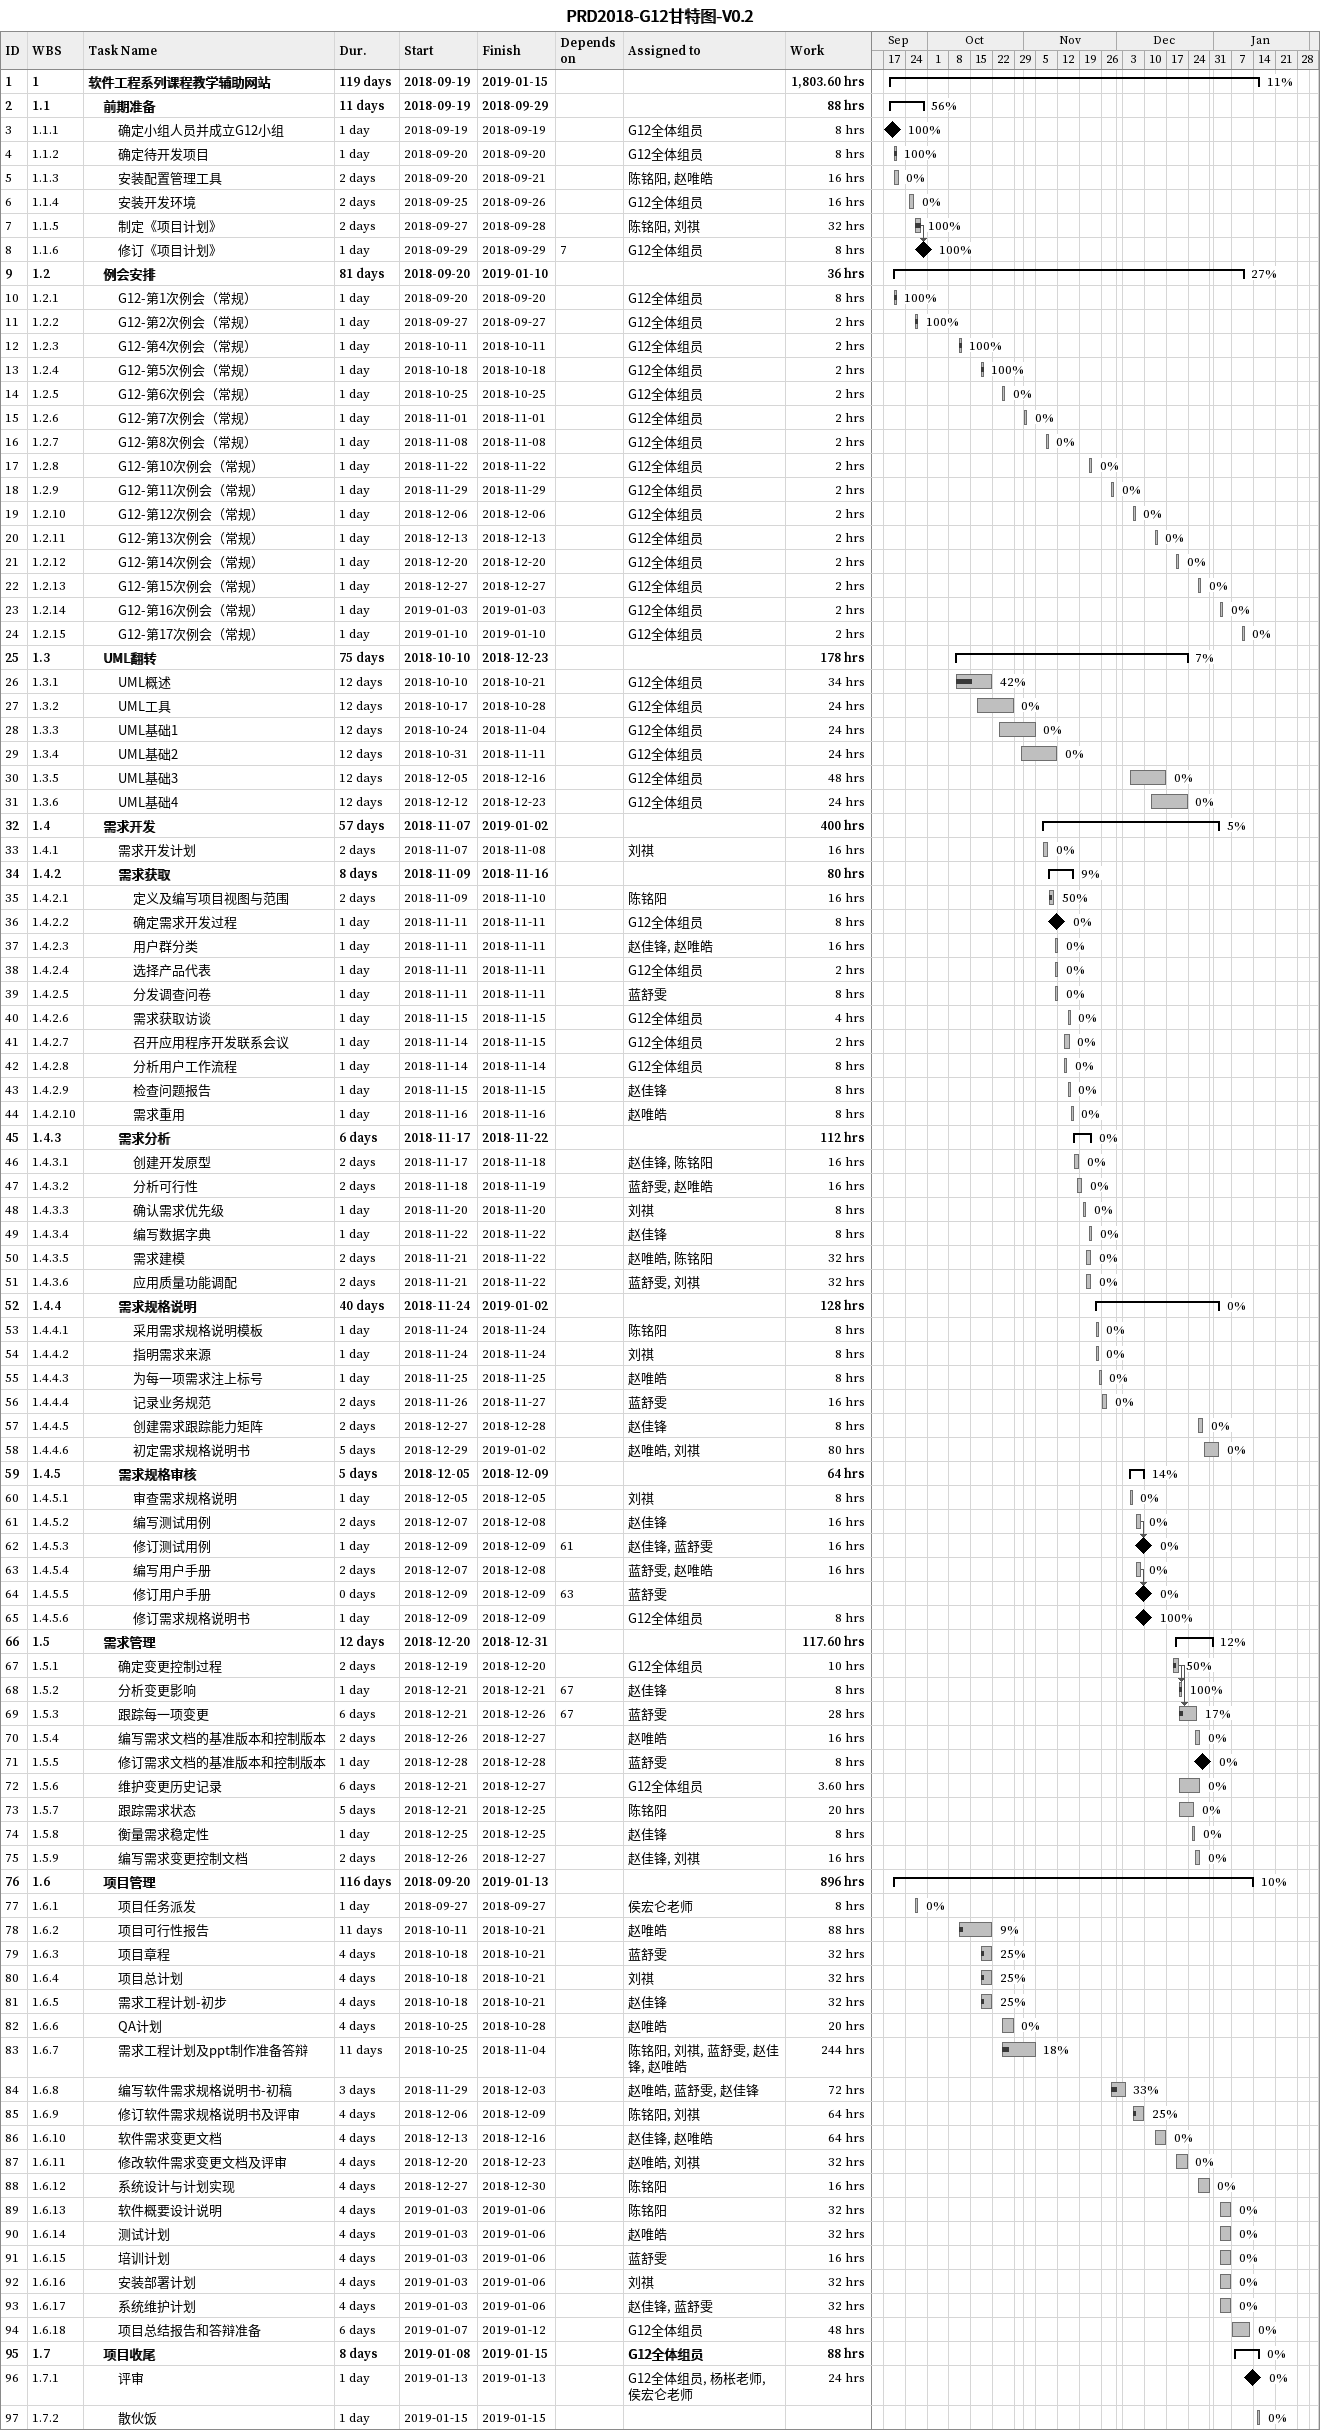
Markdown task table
PRD2018-G12甘特图-V0.2

| ID | WBS | Task | Duration | Start | Finish | Predecessors | Resources | % complete | Work (h) |
|---|---|---|---|---|---|---|---|---|---|
| 1 | 1 | **软件工程系列课程教学辅助网站** | 119d | 2018-09-19 | 2019-01-15 |  |  | 11 | 1803.60 |
| 2 | 1.1 | **前期准备** | 11d | 2018-09-19 | 2018-09-29 |  |  | 56 | 88 |
| 3 | 1.1.1 | 确定小组人员并成立G12小组 | 1d | 2018-09-19 | 2018-09-19 |  | G12全体组员 | 100 | 8 |
| 4 | 1.1.2 | 确定待开发项目 | 1d | 2018-09-20 | 2018-09-20 |  | G12全体组员 | 100 | 8 |
| 5 | 1.1.3 | 安装配置管理工具 | 2d | 2018-09-20 | 2018-09-21 |  | 陈铭阳, 赵唯皓 | 0 | 16 |
| 6 | 1.1.4 | 安装开发环境 | 2d | 2018-09-25 | 2018-09-26 |  | G12全体组员 | 0 | 16 |
| 7 | 1.1.5 | 制定《项目计划》 | 2d | 2018-09-27 | 2018-09-28 |  | 陈铭阳, 刘祺 | 100 | 32 |
| 8 | 1.1.6 | 修订《项目计划》 | 1d | 2018-09-29 | 2018-09-29 | 7 | G12全体组员 | 100 | 8 |
| 9 | 1.2 | **例会安排** | 81d | 2018-09-20 | 2019-01-10 |  |  | 27 | 36 |
| 10 | 1.2.1 | G12-第1次例会（常规） | 1d | 2018-09-20 | 2018-09-20 |  | G12全体组员 | 100 | 8 |
| 11 | 1.2.2 | G12-第2次例会（常规） | 1d | 2018-09-27 | 2018-09-27 |  | G12全体组员 | 100 | 2 |
| 12 | 1.2.3 | G12-第4次例会（常规） | 1d | 2018-10-11 | 2018-10-11 |  | G12全体组员 | 100 | 2 |
| 13 | 1.2.4 | G12-第5次例会（常规） | 1d | 2018-10-18 | 2018-10-18 |  | G12全体组员 | 100 | 2 |
| 14 | 1.2.5 | G12-第6次例会（常规） | 1d | 2018-10-25 | 2018-10-25 |  | G12全体组员 | 0 | 2 |
| 15 | 1.2.6 | G12-第7次例会（常规） | 1d | 2018-11-01 | 2018-11-01 |  | G12全体组员 | 0 | 2 |
| 16 | 1.2.7 | G12-第8次例会（常规） | 1d | 2018-11-08 | 2018-11-08 |  | G12全体组员 | 0 | 2 |
| 17 | 1.2.8 | G12-第10次例会（常规） | 1d | 2018-11-22 | 2018-11-22 |  | G12全体组员 | 0 | 2 |
| 18 | 1.2.9 | G12-第11次例会（常规） | 1d | 2018-11-29 | 2018-11-29 |  | G12全体组员 | 0 | 2 |
| 19 | 1.2.10 | G12-第12次例会（常规） | 1d | 2018-12-06 | 2018-12-06 |  | G12全体组员 | 0 | 2 |
| 20 | 1.2.11 | G12-第13次例会（常规） | 1d | 2018-12-13 | 2018-12-13 |  | G12全体组员 | 0 | 2 |
| 21 | 1.2.12 | G12-第14次例会（常规） | 1d | 2018-12-20 | 2018-12-20 |  | G12全体组员 | 0 | 2 |
| 22 | 1.2.13 | G12-第15次例会（常规） | 1d | 2018-12-27 | 2018-12-27 |  | G12全体组员 | 0 | 2 |
| 23 | 1.2.14 | G12-第16次例会（常规） | 1d | 2019-01-03 | 2019-01-03 |  | G12全体组员 | 0 | 2 |
| 24 | 1.2.15 | G12-第17次例会（常规） | 1d | 2019-01-10 | 2019-01-10 |  | G12全体组员 | 0 | 2 |
| 25 | 1.3 | **UML翻转** | 75d | 2018-10-10 | 2018-12-23 |  |  | 7 | 178 |
| 26 | 1.3.1 | UML概述 | 12d | 2018-10-10 | 2018-10-21 |  | G12全体组员 | 42 | 34 |
| 27 | 1.3.2 | UML工具 | 12d | 2018-10-17 | 2018-10-28 |  | G12全体组员 | 0 | 24 |
| 28 | 1.3.3 | UML基础1 | 12d | 2018-10-24 | 2018-11-04 |  | G12全体组员 | 0 | 24 |
| 29 | 1.3.4 | UML基础2 | 12d | 2018-10-31 | 2018-11-11 |  | G12全体组员 | 0 | 24 |
| 30 | 1.3.5 | UML基础3 | 12d | 2018-12-05 | 2018-12-16 |  | G12全体组员 | 0 | 48 |
| 31 | 1.3.6 | UML基础4 | 12d | 2018-12-12 | 2018-12-23 |  | G12全体组员 | 0 | 24 |
| 32 | 1.4 | **需求开发** | 57d | 2018-11-07 | 2019-01-02 |  |  | 5 | 400 |
| 33 | 1.4.1 | 需求开发计划 | 2d | 2018-11-07 | 2018-11-08 |  | 刘祺 | 0 | 16 |
| 34 | 1.4.2 | **需求获取** | 8d | 2018-11-09 | 2018-11-16 |  |  | 9 | 80 |
| 35 | 1.4.2.1 | 定义及编写项目视图与范围 | 2d | 2018-11-09 | 2018-11-10 |  | 陈铭阳 | 50 | 16 |
| 36 | 1.4.2.2 | 确定需求开发过程 | 1d | 2018-11-11 | 2018-11-11 |  | G12全体组员 | 0 | 8 |
| 37 | 1.4.2.3 | 用户群分类 | 1d | 2018-11-11 | 2018-11-11 |  | 赵佳锋, 赵唯皓 | 0 | 16 |
| 38 | 1.4.2.4 | 选择产品代表 | 1d | 2018-11-11 | 2018-11-11 |  | G12全体组员 | 0 | 2 |
| 39 | 1.4.2.5 | 分发调查问卷 | 1d | 2018-11-11 | 2018-11-11 |  | 蓝舒雯 | 0 | 8 |
| 40 | 1.4.2.6 | 需求获取访谈 | 1d | 2018-11-15 | 2018-11-15 |  | G12全体组员 | 0 | 4 |
| 41 | 1.4.2.7 | 召开应用程序开发联系会议 | 1d | 2018-11-14 | 2018-11-15 |  | G12全体组员 | 0 | 2 |
| 42 | 1.4.2.8 | 分析用户工作流程 | 1d | 2018-11-14 | 2018-11-14 |  | G12全体组员 | 0 | 8 |
| 43 | 1.4.2.9 | 检查问题报告 | 1d | 2018-11-15 | 2018-11-15 |  | 赵佳锋 | 0 | 8 |
| 44 | 1.4.2.10 | 需求重用 | 1d | 2018-11-16 | 2018-11-16 |  | 赵唯皓 | 0 | 8 |
| 45 | 1.4.3 | **需求分析** | 6d | 2018-11-17 | 2018-11-22 |  |  | 0 | 112 |
| 46 | 1.4.3.1 | 创建开发原型 | 2d | 2018-11-17 | 2018-11-18 |  | 赵佳锋, 陈铭阳 | 0 | 16 |
| 47 | 1.4.3.2 | 分析可行性 | 2d | 2018-11-18 | 2018-11-19 |  | 蓝舒雯, 赵唯皓 | 0 | 16 |
| 48 | 1.4.3.3 | 确认需求优先级 | 1d | 2018-11-20 | 2018-11-20 |  | 刘祺 | 0 | 8 |
| 49 | 1.4.3.4 | 编写数据字典 | 1d | 2018-11-22 | 2018-11-22 |  | 赵佳锋 | 0 | 8 |
| 50 | 1.4.3.5 | 需求建模 | 2d | 2018-11-21 | 2018-11-22 |  | 赵唯皓, 陈铭阳 | 0 | 32 |
| 51 | 1.4.3.6 | 应用质量功能调配 | 2d | 2018-11-21 | 2018-11-22 |  | 蓝舒雯, 刘祺 | 0 | 32 |
| 52 | 1.4.4 | **需求规格说明** | 40d | 2018-11-24 | 2019-01-02 |  |  | 0 | 128 |
| 53 | 1.4.4.1 | 采用需求规格说明模板 | 1d | 2018-11-24 | 2018-11-24 |  | 陈铭阳 | 0 | 8 |
| 54 | 1.4.4.2 | 指明需求来源 | 1d | 2018-11-24 | 2018-11-24 |  | 刘祺 | 0 | 8 |
| 55 | 1.4.4.3 | 为每一项需求注上标号 | 1d | 2018-11-25 | 2018-11-25 |  | 赵唯皓 | 0 | 8 |
| 56 | 1.4.4.4 | 记录业务规范 | 2d | 2018-11-26 | 2018-11-27 |  | 蓝舒雯 | 0 | 16 |
| 57 | 1.4.4.5 | 创建需求跟踪能力矩阵 | 2d | 2018-12-27 | 2018-12-28 |  | 赵佳锋 | 0 | 8 |
| 58 | 1.4.4.6 | 初定需求规格说明书 | 5d | 2018-12-29 | 2019-01-02 |  | 赵唯皓, 刘祺 | 0 | 80 |
| 59 | 1.4.5 | **需求规格审核** | 5d | 2018-12-05 | 2018-12-09 |  |  | 14 | 64 |
| 60 | 1.4.5.1 | 审查需求规格说明 | 1d | 2018-12-05 | 2018-12-05 |  | 刘祺 | 0 | 8 |
| 61 | 1.4.5.2 | 编写测试用例 | 2d | 2018-12-07 | 2018-12-08 |  | 赵佳锋 | 0 | 16 |
| 62 | 1.4.5.3 | 修订测试用例 | 1d | 2018-12-09 | 2018-12-09 | 61 | 赵佳锋, 蓝舒雯 | 0 | 16 |
| 63 | 1.4.5.4 | 编写用户手册 | 2d | 2018-12-07 | 2018-12-08 |  | 蓝舒雯, 赵唯皓 | 0 | 16 |
| 64 | 1.4.5.5 | 修订用户手册 | 0d | 2018-12-09 | 2018-12-09 | 63 | 蓝舒雯 | 0 |  |
| 65 | 1.4.5.6 | 修订需求规格说明书 | 1d | 2018-12-09 | 2018-12-09 |  | G12全体组员 | 100 | 8 |
| 66 | 1.5 | **需求管理** | 12d | 2018-12-20 | 2018-12-31 |  |  | 12 | 117.60 |
| 67 | 1.5.1 | 确定变更控制过程 | 2d | 2018-12-19 | 2018-12-20 |  | G12全体组员 | 50 | 10 |
| 68 | 1.5.2 | 分析变更影响 | 1d | 2018-12-21 | 2018-12-21 | 67 | 赵佳锋 | 100 | 8 |
| 69 | 1.5.3 | 跟踪每一项变更 | 6d | 2018-12-21 | 2018-12-26 | 67 | 蓝舒雯 | 17 | 28 |
| 70 | 1.5.4 | 编写需求文档的基准版本和控制版本 | 2d | 2018-12-26 | 2018-12-27 |  | 赵唯皓 | 0 | 16 |
| 71 | 1.5.5 | 修订需求文档的基准版本和控制版本 | 1d | 2018-12-28 | 2018-12-28 |  | 蓝舒雯 | 0 | 8 |
| 72 | 1.5.6 | 维护变更历史记录 | 6d | 2018-12-21 | 2018-12-27 |  | G12全体组员 | 0 | 3.60 |
| 73 | 1.5.7 | 跟踪需求状态 | 5d | 2018-12-21 | 2018-12-25 |  | 陈铭阳 | 0 | 20 |
| 74 | 1.5.8 | 衡量需求稳定性 | 1d | 2018-12-25 | 2018-12-25 |  | 赵佳锋 | 0 | 8 |
| 75 | 1.5.9 | 编写需求变更控制文档 | 2d | 2018-12-26 | 2018-12-27 |  | 赵佳锋, 刘祺 | 0 | 16 |
| 76 | 1.6 | **项目管理** | 116d | 2018-09-20 | 2019-01-13 |  |  | 10 | 896 |
| 77 | 1.6.1 | 项目任务派发 | 1d | 2018-09-27 | 2018-09-27 |  | 侯宏仑老师 | 0 | 8 |
| 78 | 1.6.2 | 项目可行性报告 | 11d | 2018-10-11 | 2018-10-21 |  | 赵唯皓 | 9 | 88 |
| 79 | 1.6.3 | 项目章程 | 4d | 2018-10-18 | 2018-10-21 |  | 蓝舒雯 | 25 | 32 |
| 80 | 1.6.4 | 项目总计划 | 4d | 2018-10-18 | 2018-10-21 |  | 刘祺 | 25 | 32 |
| 81 | 1.6.5 | 需求工程计划-初步 | 4d | 2018-10-18 | 2018-10-21 |  | 赵佳锋 | 25 | 32 |
| 82 | 1.6.6 | QA计划 | 4d | 2018-10-25 | 2018-10-28 |  | 赵唯皓 | 0 | 20 |
| 83 | 1.6.7 | 需求工程计划及ppt制作准备答辩 | 11d | 2018-10-25 | 2018-11-04 |  | 陈铭阳, 刘祺, 蓝舒雯, 赵佳锋, 赵唯皓 | 18 | 244 |
| 84 | 1.6.8 | 编写软件需求规格说明书-初稿 | 3d | 2018-11-29 | 2018-12-03 |  | 赵唯皓, 蓝舒雯, 赵佳锋 | 33 | 72 |
| 85 | 1.6.9 | 修订软件需求规格说明书及评审 | 4d | 2018-12-06 | 2018-12-09 |  | 陈铭阳, 刘祺 | 25 | 64 |
| 86 | 1.6.10 | 软件需求变更文档 | 4d | 2018-12-13 | 2018-12-16 |  | 赵佳锋, 赵唯皓 | 0 | 64 |
| 87 | 1.6.11 | 修改软件需求变更文档及评审 | 4d | 2018-12-20 | 2018-12-23 |  | 赵唯皓, 刘祺 | 0 | 32 |
| 88 | 1.6.12 | 系统设计与计划实现 | 4d | 2018-12-27 | 2018-12-30 |  | 陈铭阳 | 0 | 16 |
| 89 | 1.6.13 | 软件概要设计说明 | 4d | 2019-01-03 | 2019-01-06 |  | 陈铭阳 | 0 | 32 |
| 90 | 1.6.14 | 测试计划 | 4d | 2019-01-03 | 2019-01-06 |  | 赵唯皓 | 0 | 32 |
| 91 | 1.6.15 | 培训计划 | 4d | 2019-01-03 | 2019-01-06 |  | 蓝舒雯 | 0 | 16 |
| 92 | 1.6.16 | 安装部署计划 | 4d | 2019-01-03 | 2019-01-06 |  | 刘祺 | 0 | 32 |
| 93 | 1.6.17 | 系统维护计划 | 4d | 2019-01-03 | 2019-01-06 |  | 赵佳锋, 蓝舒雯 | 0 | 32 |
| 94 | 1.6.18 | 项目总结报告和答辩准备 | 6d | 2019-01-07 | 2019-01-12 |  | G12全体组员 | 0 | 48 |
| 95 | 1.7 | **项目收尾** | 8d | 2019-01-08 | 2019-01-15 |  | G12全体组员 | 0 | 88 |
| 96 | 1.7.1 | 评审 | 1d | 2019-01-13 | 2019-01-13 |  | G12全体组员, 杨枨老师, 侯宏仑老师 | 0 | 24 |
| 97 | 1.7.2 | 散伙饭 | 1d | 2019-01-15 | 2019-01-15 |  |  | 0 |  |
